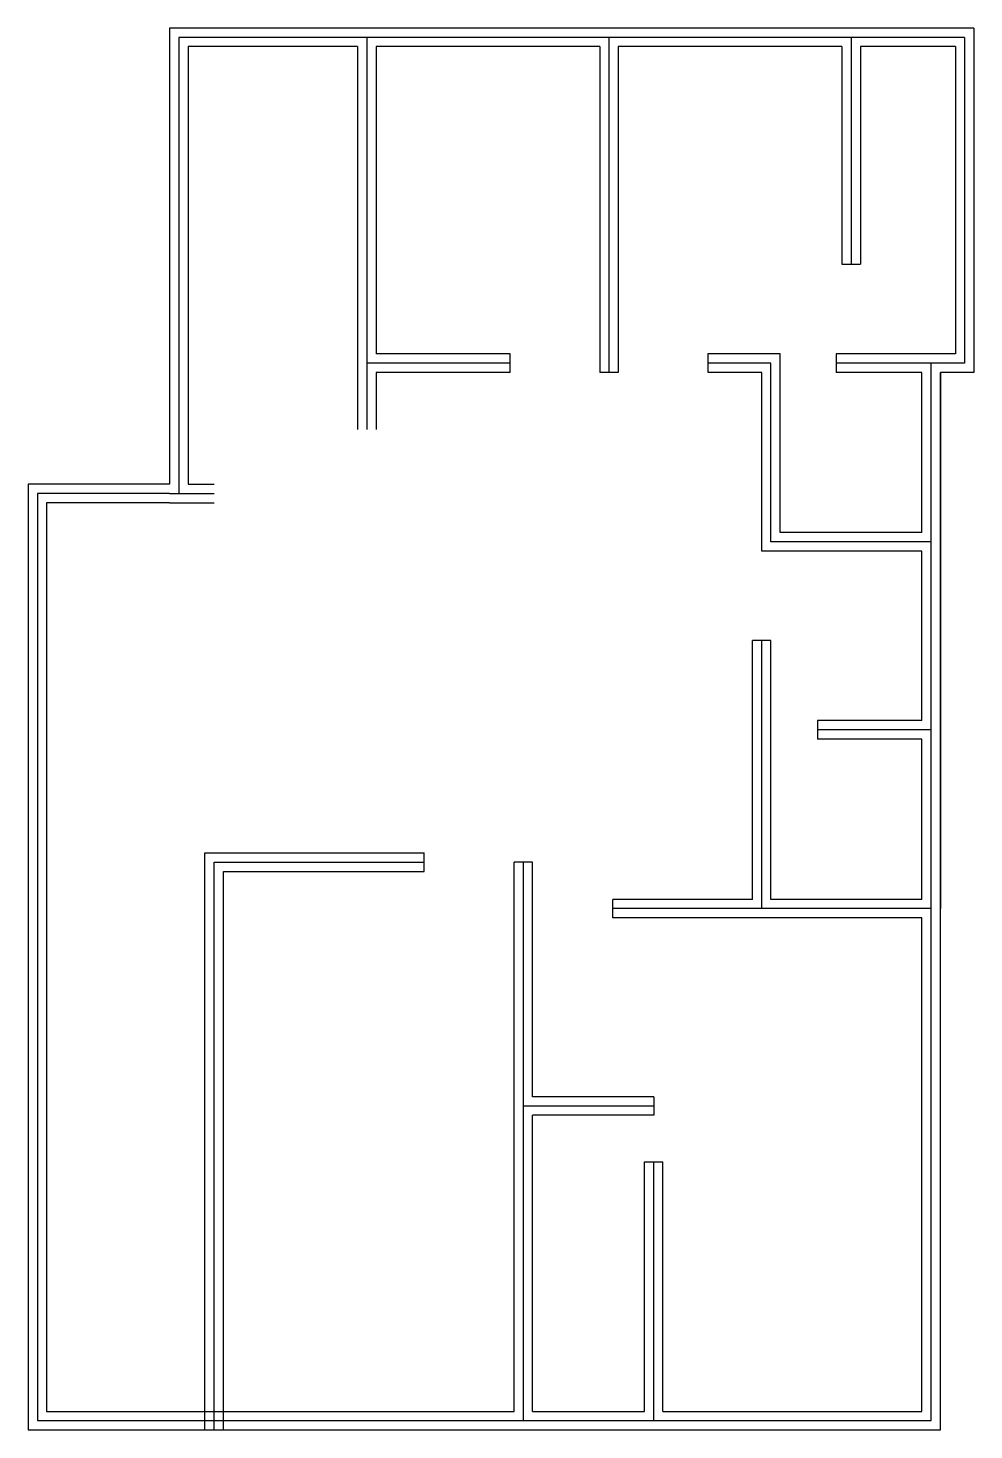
# Model space of a CAD drawing. Header units: inches. Extents: x -446 to 62, y -721 to 32.
import ezdxf

# ---------------------------------------------------------------- set-up
doc = ezdxf.new("R2010")
doc.units = ezdxf.units.IN
doc.header["$MEASUREMENT"] = 0

msp = doc.modelspace()

# ---------------------------------------------------------------- linework, layer by layer
for p, q in [((-346.2, 32.5), (-370.2, 32.5)), ((-370.2, 32.5), (-370.2, -212.5)), ((-264.2, 32.5), (-346.2, 32.5)), ((-134.2, 32.5), (-264.2, 32.5)), ((-4.2, 32.5), (-134.2, 32.5)), ((61.8, 32.5), (-4.2, 32.5)), ((61.8, 32.5), (61.8, -152.5)), ((-365.2, 27.5), (-365.2, -212.5)), ((-346.2, 27.5), (-365.2, 27.5)), ((-346.2, 27.5), (-360.2, 27.5)), ((-264.2, 27.5), (-346.2, 27.5)), ((-134.2, 27.5), (-264.2, 27.5)), ((-264.2, 27.5), (-264.2, -183.22)), ((-4.2, 27.5), (-134.2, 27.5)), ((-134.2, 27.5), (-134.2, -152.5)), ((56.8, 27.5), (-4.2, 27.5)), ((-4.2, 27.5), (-4.2, -94.39)), ((56.8, 27.5), (56.8, -147.5)), ((-346.2, 22.5), (-360.2, 22.5)), ((-360.2, 22.5), (-360.2, -152.5)), ((-269.2, 22.5), (-346.2, 22.5)), ((-269.2, 22.5), (-269.2, -183.22)), ((-139.2, 22.5), (-259.2, 22.5)), ((-259.2, 22.5), (-259.2, -142.5)), ((-139.2, 22.5), (-139.2, -152.5)), ((-9.2, 22.5), (-129.2, 22.5)), ((-129.2, 22.5), (-129.2, -152.5)), ((-129.2, 22.5), (-129.2, -152.5)), ((-9.2, 22.5), (-9.2, -94.39)), ((0.8, 22.5), (0.8, -94.39)), ((51.8, 22.5), (0.8, 22.5)), ((51.8, 22.5), (51.8, -142.5)), ((-365.2, -142.5), (-365.2, -217.46)), ((-360.2, -142.5), (-360.2, -212.5)), ((-187.31, -142.5), (-259.2, -142.5)), ((-42.2, -142.5), (-81.17, -142.5)), ((51.8, -142.5), (-12.2, -142.5)), ((-187.31, -147.5), (-264.2, -147.5)), ((-47.2, -147.5), (-81.17, -147.5)), ((-47.2, -152.5), (-47.2, -147.5)), ((56.8, -147.5), (-12.2, -147.5)), ((38.8, -258.5), (38.8, -147.51)), ((-187.31, -152.5), (-259.2, -152.5)), ((-259.2, -152.5), (-259.2, -183.22)), ((-129.2, -152.5), (-139.2, -152.5)), ((-52.2, -152.5), (-81.17, -152.5)), ((-52.2, -248.5), (-52.2, -152.5)), ((-47.2, -243.5), (-47.2, -152.5)), ((-42.2, -238.5), (-42.2, -152.5)), ((33.8, -152.5), (-12.2, -152.5)), ((33.8, -238.5), (33.8, -152.5)), ((43.8, -258.5), (43.8, -152.5)), ((61.8, -152.5), (43.8, -152.5)), ((43.8, -152.5), (43.8, -248.5)), ((-370.2, -212.5), (-446.2, -212.5)), ((-446.2, -212.5), (-446.2, -294.5)), ((-370.2, -217.5), (-441.2, -217.5)), ((-441.2, -217.5), (-441.2, -294.5)), ((-370.2, -217.5), (-346.2, -217.5)), ((-360.2, -212.5), (-346.2, -212.5)), ((-370.2, -222.5), (-436.2, -222.5)), ((-436.2, -222.5), (-436.2, -294.5)), ((-370.2, -222.5), (-346.2, -222.5)), ((33.8, -238.5), (-42.2, -238.5)), ((38.8, -243.5), (-47.2, -243.5)), ((33.8, -248.5), (-52.2, -248.5)), ((33.8, -258.5), (33.8, -248.5)), ((43.8, -248.5), (43.8, -344.5)), ((33.8, -339.5), (33.8, -258.5)), ((38.8, -364.5), (38.8, -258.5)), ((43.8, -364.5), (43.8, -258.5)), ((-446.2, -294.5), (-446.2, -410.5)), ((-441.2, -294.5), (-441.2, -410.5)), ((-436.2, -294.5), (-436.2, -410.5)), ((-57.2, -435.5), (-57.2, -296.5)), ((-47.2, -296.5), (-57.2, -296.5)), ((-52.2, -440.5), (-52.2, -296.5)), ((-47.2, -435.5), (-47.2, -296.5)), ((33.8, -339.5), (-22.2, -339.5)), ((-22.2, -339.5), (-22.2, -349.5)), ((38.8, -344.5), (-22.2, -344.5)), ((43.8, -344.5), (43.8, -440.5)), ((33.8, -349.5), (-22.2, -349.5)), ((33.8, -364.5), (33.8, -349.5)), ((33.8, -435.5), (33.8, -364.5)), ((38.8, -470.5), (38.8, -364.5)), ((43.8, -470.5), (43.8, -364.5)), ((-446.2, -410.5), (-446.2, -720.5)), ((-441.2, -410.5), (-441.2, -715.5)), ((-436.2, -410.5), (-436.2, -710.5)), ((-351.2, -720.5), (-351.2, -410.5)), ((-351.2, -410.5), (-233.42, -410.5)), ((-346.2, -720.5), (-346.2, -415.5)), ((-346.2, -415.5), (-233.42, -415.5)), ((-341.2, -720.5), (-341.2, -420.5)), ((-341.2, -420.5), (-233.42, -420.5)), ((-185.2, -710.5), (-185.2, -415.5)), ((-175.2, -415.5), (-185.2, -415.5)), ((-180.2, -715.5), (-180.2, -415.5)), ((-175.2, -541.5), (-175.2, -415.5)), ((-57.2, -435.5), (-132.13, -435.5)), ((-132.13, -445.5), (-132.13, -435.5)), ((33.8, -435.5), (-47.2, -435.5)), ((-175.2, -440.5), (-175.23, -440.5)), ((-52.2, -440.5), (-132.13, -440.5)), ((38.8, -440.5), (-52.2, -440.5)), ((-52.2, -445.5), (-132.13, -445.5)), ((33.8, -445.5), (-52.2, -445.5)), ((33.8, -470.5), (33.8, -445.5)), ((33.8, -566.5), (33.8, -470.5)), ((38.8, -566.5), (38.8, -470.5)), ((43.8, -566.5), (43.8, -470.5)), ((-110.2, -541.5), (-175.2, -541.5)), ((-110.2, -541.5), (-110.2, -551.5)), ((-110.2, -546.5), (-180.18, -546.5)), ((-175.2, -710.5), (-175.2, -551.5)), ((-110.2, -551.5), (-175.2, -551.5)), ((33.8, -710.5), (33.8, -566.5)), ((38.8, -715.5), (38.8, -566.5)), ((43.8, -720.5), (43.8, -566.5)), ((-115.2, -710.5), (-115.2, -576.5)), ((-115.2, -576.5), (-110.2, -576.5)), ((-110.2, -715.5), (-110.2, -576.5)), ((-110.2, -576.5), (-105.2, -576.5)), ((-105.2, -710.5), (-105.2, -576.5)), ((-436.2, -710.5), (-346.2, -710.5)), ((-346.2, -710.5), (-185.2, -710.5)), ((-175.2, -710.5), (-115.2, -710.5)), ((-105.2, -710.5), (33.8, -710.5)), ((-446.2, -720.5), (-346.2, -720.5)), ((-441.2, -715.5), (-346.2, -715.5)), ((-346.2, -715.5), (-180.2, -715.5)), ((-346.2, -720.5), (-180.2, -720.5)), ((-180.2, -715.5), (-110.2, -715.5)), ((-180.2, -720.5), (-110.2, -720.5)), ((-110.2, -715.5), (38.8, -715.5)), ((-110.2, -720.5), (43.8, -720.5))]:
    msp.add_line(p, q)
for points in [[(-9.2, -94.39), (0.8, -94.39)], [(-187.31, -152.47), (-187.31, -142.5)], [(-81.17, -142.5), (-81.17, -152.4)], [(-42.2, -152.5), (-42.2, -142.5)], [(-12.2, -142.5), (-12.2, -152.5)], [(-233.42, -420.5), (-233.42, -410.5)]]:
    msp.add_lwpolyline(points)

doc.saveas('drawing.dxf')
